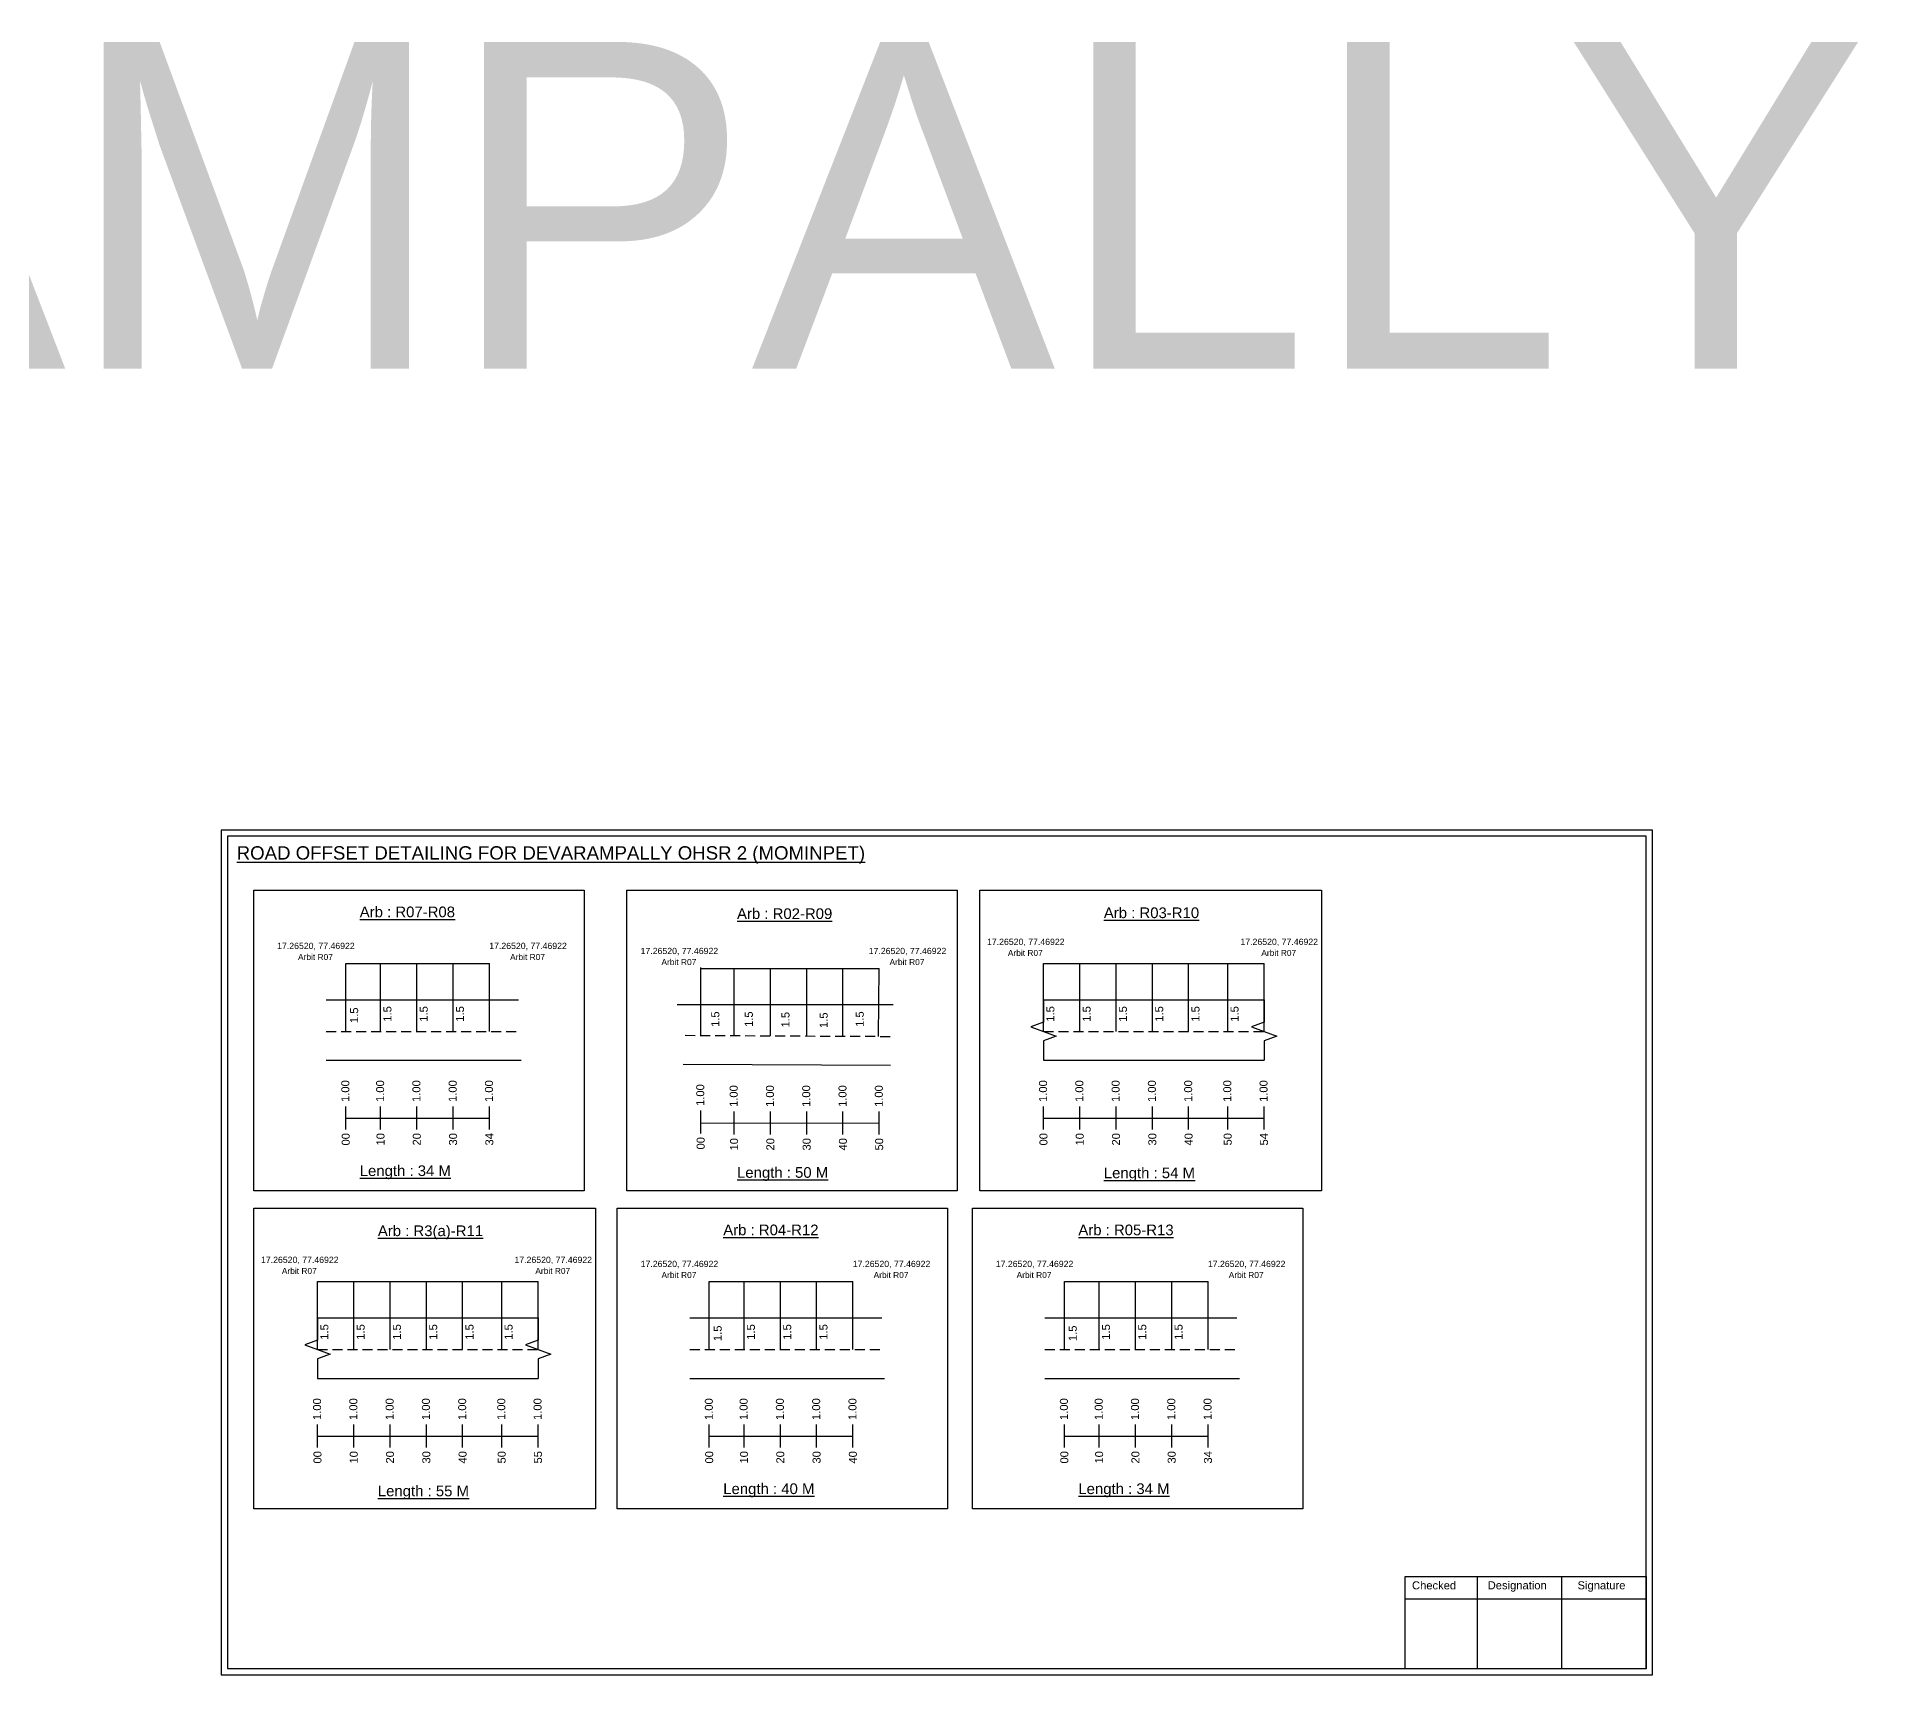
# Model space of a CAD drawing. Header units: inches. Extents: x 264 to 4896, y 229 to 3306.
# Drawn here: x 1514 to 2207, y 229 to 843 of the extents above; entities that cross this region are included whole.
import ezdxf

# ---------------------------------------------------------------- set-up
doc = ezdxf.new("R2010")
doc.units = ezdxf.units.IN
doc.header["$MEASUREMENT"] = 0
doc.linetypes.add('DASHED2', pattern=[0.375, 0.25, -0.125])
doc.layers.add('PDF_Geometry', color=7, linetype='Continuous')
doc.layers.add('PDF_Text', color=5, linetype='Continuous')
doc.styles.add('PDF Arial', font='arial.ttf')
doc.styles.get("Standard").update_dxf_attribs({"font": 'arial.ttf'})

msp = doc.modelspace()

# ---------------------------------------------------------------- linework, layer by layer
at = {"color": 5}
for p, q in [((1629.51, 495.48), (1683.34, 495.48)), ((1762.54, 493.61), (1829.47, 493.61)), ((1891.03, 495.48), (1973.68, 495.48)), ((1618.91, 376.28), (1701.56, 376.28)), ((1765.76, 376.28), (1819.59, 376.28)), ((1898.86, 376.28), (1952.69, 376.28))]:
    msp.add_line(p, q, dxfattribs=at)
for p, q in [((1629.51, 469.95), (1629.51, 495.48)), ((1642.54, 469.95), (1642.54, 495.48)), ((1656.14, 469.95), (1656.14, 495.48)), ((1669.74, 469.95), (1669.74, 495.48)), ((1683.34, 469.95), (1683.34, 495.48)), ((1762.54, 468.37), (1762.54, 493.91)), ((1775.07, 468.32), (1775.07, 493.61)), ((1788.67, 468.27), (1788.67, 493.61)), ((1802.27, 468.33), (1802.27, 493.61)), ((1815.87, 468.07), (1815.87, 493.61)), ((1829.24, 468.11), (1829.47, 493.61)), ((1891.03, 469.95), (1891.03, 495.48)), ((1904.63, 469.95), (1904.63, 495.48)), ((1918.23, 469.95), (1918.23, 495.48)), ((1931.83, 469.95), (1931.83, 495.48)), ((1945.43, 469.95), (1945.43, 495.48)), ((1960.08, 469.95), (1960.08, 495.49)), ((1973.68, 469.95), (1973.68, 495.49)), ((1622.16, 481.83), (1694.2, 481.83)), ((1834.72, 479.94), (1753.76, 479.94)), ((1891.03, 481.83), (1973.68, 481.83)), ((1622.16, 459.15), (1695.2, 459.15)), ((1755.97, 457.73), (1833.7, 457.3)), ((1891.03, 459.15), (1973.68, 459.15)), ((1618.91, 350.75), (1618.91, 376.28)), ((1632.51, 350.75), (1632.51, 376.28)), ((1646.11, 350.75), (1646.11, 376.28)), ((1659.71, 350.75), (1659.71, 376.28)), ((1673.31, 350.75), (1673.31, 376.28)), ((1687.96, 350.75), (1687.96, 376.29)), ((1701.56, 350.75), (1701.56, 376.29)), ((1765.76, 350.75), (1765.76, 376.28)), ((1778.79, 350.75), (1778.79, 376.28)), ((1792.39, 350.75), (1792.39, 376.28)), ((1805.99, 350.75), (1805.99, 376.28)), ((1819.59, 350.75), (1819.59, 376.28)), ((1898.86, 350.75), (1898.86, 376.28)), ((1911.89, 350.75), (1911.89, 376.28)), ((1925.49, 350.75), (1925.49, 376.28)), ((1939.09, 350.75), (1939.09, 376.28)), ((1952.69, 350.75), (1952.69, 376.28)), ((1618.91, 362.63), (1701.56, 362.63)), ((1758.41, 362.63), (1830.44, 362.63)), ((1891.51, 362.63), (1963.54, 362.63)), ((1618.91, 339.95), (1701.56, 339.95)), ((1758.41, 339.95), (1831.44, 339.95)), ((1891.51, 339.95), (1964.54, 339.95))]:
    msp.add_line(p, q)
at = {"linetype": 'DASHED2', "ltscale": 15}
for p, q in [((1622.16, 469.95), (1694.7, 469.95)), ((1756.69, 468.52), (1834.97, 468.11)), ((1891.03, 469.95), (1973.68, 469.95)), ((1618.91, 350.75), (1701.56, 350.75)), ((1758.41, 350.75), (1830.94, 350.75)), ((1891.51, 350.75), (1964.04, 350.75))]:
    msp.add_line(p, q, dxfattribs=at)
at = {"color": 217, "true_color": 0x93278f}
for p, q in [((1629.51, 433.25), (1629.51, 441.8)), ((1629.51, 437.52), (1683.34, 437.53)), ((1642.54, 433.25), (1642.54, 441.8)), ((1656.14, 433.25), (1656.14, 441.8)), ((1669.74, 433.25), (1669.74, 441.8)), ((1683.34, 433.25), (1683.34, 441.8)), ((1762.54, 431.76), (1762.54, 440.31)), ((1775.07, 431.37), (1775.07, 439.93)), ((1788.67, 431.37), (1788.67, 439.93)), ((1802.27, 431.37), (1802.27, 439.93)), ((1815.87, 431.37), (1815.87, 439.93)), ((1829.47, 431.37), (1829.47, 439.93)), ((1891.03, 433.25), (1891.03, 441.8)), ((1891.03, 437.52), (1973.68, 437.53)), ((1904.63, 433.25), (1904.63, 441.8)), ((1918.23, 433.25), (1918.23, 441.8)), ((1931.83, 433.25), (1931.83, 441.8)), ((1945.43, 433.25), (1945.43, 441.8)), ((1960.08, 433.25), (1960.08, 441.81)), ((1973.68, 433.25), (1973.68, 441.81)), ((1762.54, 435.64), (1829.47, 435.66)), ((1618.91, 314.05), (1618.91, 322.61)), ((1632.51, 314.05), (1632.51, 322.61)), ((1646.11, 314.05), (1646.11, 322.61)), ((1659.71, 314.05), (1659.71, 322.61)), ((1673.31, 314.05), (1673.31, 322.61)), ((1687.96, 314.05), (1687.96, 322.61)), ((1701.56, 314.05), (1701.56, 322.61)), ((1765.76, 314.05), (1765.76, 322.61)), ((1778.79, 314.05), (1778.79, 322.61)), ((1792.39, 314.05), (1792.39, 322.61)), ((1805.99, 314.05), (1805.99, 322.61)), ((1819.59, 314.05), (1819.59, 322.61)), ((1898.86, 314.05), (1898.86, 322.61)), ((1911.89, 314.05), (1911.89, 322.61)), ((1925.49, 314.05), (1925.49, 322.61)), ((1939.09, 314.05), (1939.09, 322.61)), ((1952.69, 314.05), (1952.69, 322.61)), ((1618.91, 318.32), (1701.56, 318.33)), ((1765.76, 318.32), (1819.59, 318.33)), ((1898.86, 318.32), (1952.69, 318.33))]:
    msp.add_line(p, q, dxfattribs=at)
for points in [[(1595.05, 522.97), (1718.85, 522.97), (1718.85, 410.29), (1595.05, 410.29)], [(1734.84, 522.97), (1858.64, 522.97), (1858.64, 410.29), (1734.84, 410.29)], [(1867.17, 522.97), (1995.26, 522.97), (1995.26, 410.29), (1867.17, 410.29)], [(1595.05, 403.77), (1723.14, 403.77), (1723.14, 291.09), (1595.05, 291.09)], [(1731.29, 403.77), (1855.1, 403.77), (1855.1, 291.09), (1731.29, 291.09)], [(1864.39, 403.77), (1988.2, 403.77), (1988.2, 291.09), (1864.39, 291.09)]]:
    msp.add_lwpolyline(points, close=True)
at = {"linetype": 'Continuous'}
for points in [[(1891.03, 481.83), (1891.03, 473.4), (1886.29, 471.67), (1895.77, 468.22), (1891.03, 466.49), (1891.03, 459.15)], [(1973.68, 481.83), (1973.68, 473.4), (1968.94, 471.67), (1978.43, 468.22), (1973.68, 466.49), (1973.68, 459.15)], [(1618.91, 362.63), (1618.91, 354.2), (1614.17, 352.47), (1623.65, 349.02), (1618.91, 347.3), (1618.91, 339.95)], [(1701.56, 362.63), (1701.56, 354.2), (1696.82, 352.47), (1706.31, 349.02), (1701.56, 347.3), (1701.56, 339.95)]]:
    msp.add_lwpolyline(points, dxfattribs=at)
at = {"layer": 'PDF_Geometry'}
for points in [[(1582.83, 545.47), (1582.83, 228.76), (2119.3, 228.76), (2119.3, 545.47)], [(1585.16, 543.14), (1585.16, 231.18), (2116.89, 231.18), (2116.89, 543.14)]]:
    msp.add_lwpolyline(points, close=True, dxfattribs=at)
at = {"layer": 'PDF_Geometry', "color": 242, "true_color": 0xcc1f26}
msp.add_lwpolyline([(2116.89, 231.09), (2026.54, 231.09), (2026.54, 265.7), (2116.89, 265.7)], close=True, dxfattribs=at)
for points in [[(2053.52, 265.7), (2053.52, 231.09)], [(2085.25, 265.7), (2085.25, 231.09)], [(2026.54, 257.32), (2116.89, 257.32)]]:
    msp.add_lwpolyline(points, dxfattribs=at)

# ---------------------------------------------------------------- texts
msp.add_text('DEVARAMPALLY 2', height=122.5352).set_placement((820.85, 718.35))
at = {"color": 242, "true_color": 0xcd2027}
for s, height, p in [('%%UROAD OFFSET DETAILING FOR DEVARAMPALLY OHSR 2 (MOMINPET)', 5, (1588.61, 534.4)), ('%%UArb : R07-R08', 4, (1634.74, 512.78)), ('%%UArb : R02-R09', 4, (1776.15, 512.12)), ('%%UArb : R03-R10', 4, (1913.65, 512.46)), ('%%ULength : 34 M', 4, (1634.74, 415.78)), ('%%ULength : 50 M', 4, (1776.15, 415.12)), ('%%ULength : 54 M', 4, (1913.65, 414.96)), ('%%UArb : R3(a)-R11', 4, (1641.53, 393.26)), ('%%UArb : R04-R12', 4, (1770.99, 393.58)), ('%%UArb : R05-R13', 4, (1904.09, 393.58)), ('%%ULength : 55 M', 4, (1641.53, 295.76)), ('%%ULength : 40 M', 4, (1770.99, 296.58)), ('%%ULength : 34 M', 4, (1904.09, 296.58))]:
    msp.add_text(s, height=height, dxfattribs=at).set_placement(p)
at = {"color": 5}
for s, height, p in [('17.26520, 77.46922', 2.34, (1603.78, 500.87)), ('17.26520, 77.46922', 2.34, (1683.28, 500.87)), ('17.26520, 77.46922', 2.34, (1740.01, 498.97)), ('17.26520, 77.46922', 2.34, (1825.51, 498.97)), ('17.26520, 77.46922', 2.34, (1869.85, 502.41)), ('Arbit R07', 2.246, (1877.67, 498.28)), ('17.26520, 77.46922', 2.34, (1964.85, 502.41)), ('Arbit R07', 2.246, (1972.67, 498.28)), ('Arbit R07', 2.246, (1611.6, 496.74)), ('Arbit R07', 2.246, (1691.1, 496.74)), ('Arbit R07', 2.246, (1747.83, 494.85)), ('Arbit R07', 2.246, (1833.33, 494.85)), ('17.26520, 77.46922', 2.34, (1597.73, 383.21)), ('Arbit R07', 2.246, (1605.55, 379.08)), ('17.26520, 77.46922', 2.34, (1692.73, 383.21)), ('Arbit R07', 2.246, (1700.55, 379.08)), ('17.26520, 77.46922', 2.34, (1740.03, 381.67)), ('17.26520, 77.46922', 2.34, (1819.53, 381.67)), ('17.26520, 77.46922', 2.34, (1873.13, 381.67)), ('17.26520, 77.46922', 2.34, (1952.63, 381.67)), ('Arbit R07', 2.246, (1747.85, 377.55)), ('Arbit R07', 2.246, (1827.35, 377.55)), ('Arbit R07', 2.246, (1880.95, 377.55)), ('Arbit R07', 2.246, (1960.45, 377.55))]:
    msp.add_text(s, height=height, dxfattribs=at).set_placement(p)
for p in [(1634.14, 473.12), (1646.61, 473.62), (1660.21, 473.62), (1673.81, 473.62), (1895.1, 473.62), (1908.7, 473.62), (1922.3, 473.62), (1935.9, 473.62), (1949.5, 473.62), (1964.15, 473.63), (1769.51, 471.66), (1782.08, 471.66), (1795.82, 471.46), (1810.13, 471.27), (1823.65, 471.68), (1622.98, 354.42), (1636.58, 354.42), (1650.18, 354.42), (1663.78, 354.42), (1677.38, 354.42), (1692.03, 354.43), (1770.39, 353.92), (1782.86, 354.42), (1796.46, 354.42), (1810.06, 354.42), (1903.49, 353.92), (1915.96, 354.42), (1929.56, 354.42), (1943.16, 354.42)]:
    msp.add_text('1.5', height=3, rotation=90).set_placement(p)
at = {"color": 217, "true_color": 0x93278f}
for s, p in [('1.00', (1630.83, 443.54)), ('1.00', (1643.87, 443.54)), ('1.00', (1657.47, 443.54)), ('1.00', (1671.07, 443.54)), ('1.00', (1684.67, 443.54)), ('1.00', (1892.36, 443.54)), ('1.00', (1905.96, 443.54)), ('1.00', (1919.56, 443.54)), ('1.00', (1933.16, 443.54)), ('1.00', (1946.76, 443.54)), ('1.00', (1961.41, 443.55)), ('1.00', (1975.01, 443.55)), ('1.00', (1763.87, 442.05)), ('1.00', (1776.39, 441.67)), ('1.00', (1789.99, 441.67)), ('1.00', (1803.59, 441.67)), ('1.00', (1817.19, 441.67)), ('1.00', (1830.79, 441.67)), ('00', (1630.98, 427.22)), ('10', (1644.02, 427.22)), ('20', (1657.62, 427.22)), ('30', (1671.22, 427.22)), ('34', (1684.82, 427.22)), ('00', (1764.02, 425.73)), ('00', (1892.51, 427.22)), ('10', (1906.11, 427.22)), ('20', (1919.71, 427.22)), ('30', (1933.31, 427.22)), ('40', (1946.91, 427.22)), ('50', (1961.56, 427.23)), ('54', (1975.16, 427.23)), ('10', (1776.54, 425.35)), ('20', (1790.14, 425.35)), ('30', (1803.74, 425.35)), ('40', (1817.34, 425.35)), ('50', (1830.94, 425.35)), ('1.00', (1620.24, 324.34)), ('1.00', (1633.84, 324.34)), ('1.00', (1647.44, 324.34)), ('1.00', (1661.04, 324.34)), ('1.00', (1674.64, 324.34)), ('1.00', (1689.29, 324.35)), ('1.00', (1702.89, 324.35)), ('1.00', (1767.08, 324.34)), ('1.00', (1780.12, 324.34)), ('1.00', (1793.72, 324.34)), ('1.00', (1807.32, 324.34)), ('1.00', (1820.92, 324.34)), ('1.00', (1900.18, 324.34)), ('1.00', (1913.22, 324.34)), ('1.00', (1926.82, 324.34)), ('1.00', (1940.42, 324.34)), ('1.00', (1954.02, 324.34)), ('00', (1620.39, 308.02)), ('10', (1633.99, 308.02)), ('20', (1647.59, 308.02)), ('30', (1661.19, 308.02)), ('40', (1674.79, 308.02)), ('50', (1689.44, 308.03)), ('55', (1703.04, 308.03)), ('00', (1767.23, 308.02)), ('10', (1780.27, 308.02)), ('20', (1793.87, 308.02)), ('30', (1807.47, 308.02)), ('40', (1821.07, 308.02)), ('00', (1900.33, 308.02)), ('10', (1913.37, 308.02)), ('20', (1926.97, 308.02)), ('30', (1940.57, 308.02)), ('34', (1954.17, 308.02))]:
    msp.add_text(s, height=3, rotation=90, dxfattribs=at).set_placement(p)
at = {"layer": 'PDF_Text', "color": 7, "attachment_point": 7, "style": 'PDF Arial'}
for s, insert, char_height in [('Checked', (2029.15, 260.81), 3.001), ('Designation', (2057.52, 259.98), 3.0006), ('Signature', (2091.21, 259.98), 3.001)]:
    msp.add_mtext(s, dxfattribs=dict(at, insert=insert, char_height=char_height))

doc.saveas('drawing.dxf')
